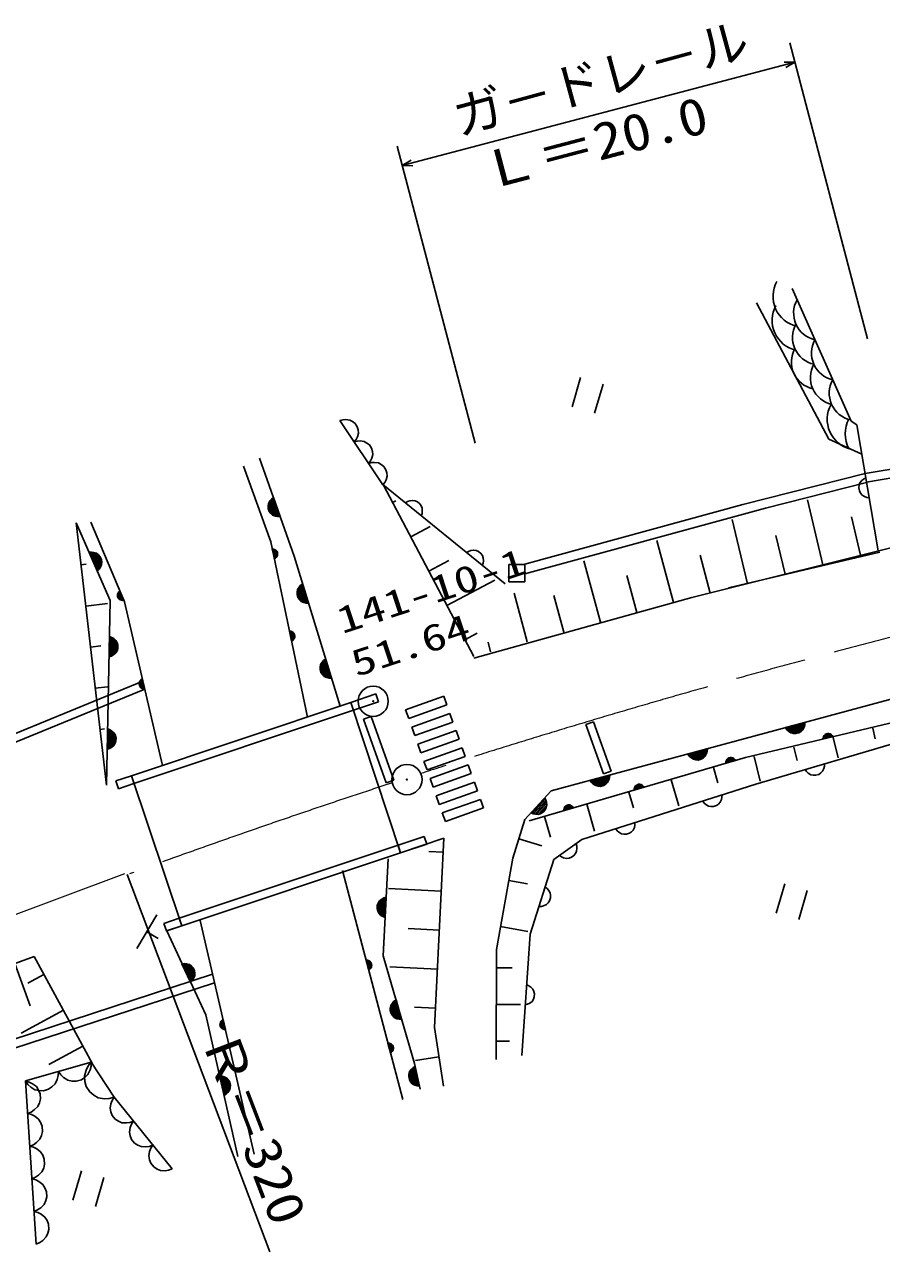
# Model space of a CAD drawing. Units: millimetres, scale not verified. Extents: x 274551 to 914551, y 119061 to 479061.
# Drawn here: x 382431 to 424755, y 371311 to 432065 of the extents above; entities that cross this region are included whole.
import ezdxf
from ezdxf.enums import TextEntityAlignment as Align

# ---------------------------------------------------------------- set-up
doc = ezdxf.new("R2010")
doc.units = ezdxf.units.MM
doc.header["$LTSCALE"] = 1000
doc.linetypes.add('CHAIN', pattern=[18.5, 12, -1.5, 3.5, -1.5])
for name, color, linetype, lineweight in [('M-BGD', 7, 'Continuous', 25), ('M-BMK', 2, 'CHAIN', 13), ('M-STR-STR1', 1, 'Continuous', 25)]:
    doc.layers.add(name, color=color, linetype=linetype, lineweight=lineweight)
doc.layers.add('M-BMK-SRVR', color=3, linetype='Continuous')
doc.styles.add('ＭＳ ゴシック', font='')
doc.styles.get('ＭＳ ゴシック').set_extended_font_data('MS Gothic')

# ---------------------------------------------------------------- blocks, each defined once
blk = doc.blocks.new('BUHIN1')
at = {"color": 7, "linetype": 'Continuous', "lineweight": 25}
for radius in [746, 22.5]:
    blk.add_circle((0, 0), radius, dxfattribs=at)
blk = doc.blocks.new('BUHIN2')
at = {"color": 3, "linetype": 'Continuous', "lineweight": 25}
for radius in [746, 22.5]:
    blk.add_circle((0, 0), radius, dxfattribs=at)
blk = doc.blocks.new('BUHIN57')
at = {"color": 7, "linetype": 'Continuous', "lineweight": 25}
blk.add_lwpolyline([(53, -805), (234, -732), (384, -626), (551, -457), (636, -274), (684, -81), (668, 169), (595, 354), (487, 525), (300, 670), (137, 753), (-53, 805)], dxfattribs=at)
blk = doc.blocks.new('BUHIN58')
at = {"color": 7, "linetype": 'Continuous', "lineweight": 25}
blk.add_lwpolyline([(-813, -234), (-698, -403), (-555, -534), (-345, -667), (-138, -713), (70, -719), (323, -647), (496, -531), (647, -382), (754, -157), (802, 28), (813, 234)], dxfattribs=at)
blk = doc.blocks.new('BUHIN60')
at = {"color": 7, "linetype": 'Continuous', "lineweight": 25}
blk.add_lwpolyline([(-477, 590), (-577, 436), (-635, 272), (-672, 52), (-637, -135), (-570, -309), (-422, -492), (-265, -595), (-90, -668), (133, -678), (303, -653), (477, -590)], dxfattribs=at)
blk = doc.blocks.new('BUHIN62')
at = {"color": 7, "linetype": 'Continuous', "lineweight": 25}
blk.add_lwpolyline([(354, -530), (449, -409), (510, -276), (557, -95), (543, 64), (500, 215), (390, 379), (267, 477), (126, 551), (-59, 577), (-203, 569), (-354, 530)], dxfattribs=at)
blk = doc.blocks.new('BUHIN70')
at = {"color": 7, "linetype": 'Continuous', "lineweight": 25}
for p, q in [((-346, 881), (-763, -560)), ((343, -880), (760, 561))]:
    blk.add_line(p, q, dxfattribs=at)
blk = doc.blocks.new('BUHIN303')
at = {"color": 7, "linetype": 'Continuous', "lineweight": 25}
for p, q in [((-30, 238), (91, -222)), ((118, -202), (3, 233)), ((38, 223), (143, -174)), ((167, -145), (75, 207)), ((113, 186), (190, -107)), ((205, -42), (158, 138))]:
    blk.add_line(p, q, dxfattribs=at)
blk.add_lwpolyline([(-63, 242), (-3, 237), (52, 222), (117, 188), (160, 143), (193, 91), (213, 16), (210, -46), (195, -107), (154, -168), (114, -209), (63, -242)], close=True, dxfattribs=at)
blk = doc.blocks.new('BUHIN307')
at = {"color": 7, "linetype": 'Continuous', "lineweight": 25}
blk.add_lwpolyline([(476, 152), (473, 30), (446, -81), (389, -214), (302, -305), (201, -374), (53, -421), (-69, -424), (-193, -400), (-319, -325), (-406, -250), (-476, -152)], dxfattribs=at)
blk = doc.blocks.new('BUHIN308')
at = {"color": 7, "linetype": 'Continuous', "lineweight": 25}
blk.add_lwpolyline([(480, 141), (474, 19), (444, -91), (384, -223), (295, -312), (192, -379), (43, -422), (-79, -422), (-202, -395), (-326, -317), (-411, -241), (-480, -141)], dxfattribs=at)
blk = doc.blocks.new('BUHIN311')
at = {"color": 7, "linetype": 'Continuous', "lineweight": 25}
for p, q in [((72, 474), (53, -476)), ((116, -452), (134, 447)), ((196, 409), (179, -414)), ((243, -370), (257, 358)), ((318, 296), (307, -309)), ((371, -192), (379, 180))]:
    blk.add_line(p, q, dxfattribs=at)
blk.add_lwpolyline([(10, 500), (124, 458), (220, 398), (328, 299), (386, 188), (421, 69), (418, -86), (379, -202), (316, -311), (205, -407), (106, -465), (-10, -500)], close=True, dxfattribs=at)
blk = doc.blocks.new('BUHIN315')
at = {"color": 7, "linetype": 'Continuous', "lineweight": 25}
blk.add_lwpolyline([(-388, 315), (-285, 379), (-177, 417), (-34, 443), (90, 420), (203, 373), (323, 275), (392, 174), (440, 58), (446, -89), (432, -202), (388, -315)], dxfattribs=at)
blk = doc.blocks.new('BUHIN317')
at = {"color": 7, "linetype": 'Continuous', "lineweight": 25}
for p, q in [((475, 63), (-442, -184)), ((-402, -238), (467, -3)), ((447, -74), (-347, -288)), ((-287, -336), (415, -147)), ((373, -223), (-211, -381)), ((-81, -410), (279, -313))]:
    blk.add_line(p, q, dxfattribs=at)
blk.add_lwpolyline([(483, 130), (474, 9), (444, -100), (378, -232), (288, -318), (184, -385), (35, -426), (-89, -420), (-210, -391), (-333, -310), (-417, -232), (-483, -130)], close=True, dxfattribs=at)
blk = doc.blocks.new('BUHIN319')
at = {"color": 7, "linetype": 'Continuous', "lineweight": 25}
for p, q in [((-237, -37), (219, 97)), ((198, 123), (-233, -3)), ((-224, 32), (170, 148)), ((140, 171), (-209, 69)), ((-189, 108), (101, 192)), ((36, 206), (-143, 154))]:
    blk.add_line(p, q, dxfattribs=at)
blk.add_lwpolyline([(-240, -70), (-237, -9), (-223, 45), (-192, 112), (-147, 156), (-96, 191), (-22, 212), (40, 211), (101, 198), (163, 158), (206, 120), (240, 70)], close=True, dxfattribs=at)
blk = doc.blocks.new('BUHIN320')
at = {"color": 7, "linetype": 'Continuous', "lineweight": 25}
for p, q in [((-238, -25), (224, 85)), ((204, 113), (-233, 9)), ((-222, 43), (178, 139)), ((149, 164), (-205, 80)), ((-183, 117), (111, 187)), ((47, 204), (-135, 161))]:
    blk.add_line(p, q, dxfattribs=at)
blk.add_lwpolyline([(-243, -58), (-237, 3), (-220, 57), (-186, 122), (-139, 163), (-86, 195), (-11, 213), (51, 209), (111, 192), (171, 150), (212, 110), (243, 58)], close=True, dxfattribs=at)
blk = doc.blocks.new('BUHIN338')
at = {"color": 7, "linetype": 'Continuous', "lineweight": 25}
for p, q in [((-413, 67), (-303, -289)), ((-210, -381), (-388, 197)), ((-346, 276), (-133, -420)), ((-58, -449), (-300, 337)), ((-252, 394), (13, -467)), ((80, -472), (-199, 436))]:
    blk.add_line(p, q, dxfattribs=at)
blk.add_lwpolyline([(147, -478), (25, -473), (-85, -447), (-219, -386), (-308, -299), (-379, -197), (-424, -49), (-423, 74), (-398, 197), (-321, 322), (-246, 408), (-147, 478)], close=True, dxfattribs=at)
blk = doc.blocks.new('BUHIN339')
at = {"color": 7, "linetype": 'Continuous', "lineweight": 25}
for p, q in [((-18, 239), (79, -226)), ((107, -207), (15, 233)), ((49, 221), (134, -181)), ((160, -153), (85, 203)), ((122, 180), (184, -116)), ((203, -52), (164, 130))]:
    blk.add_line(p, q, dxfattribs=at)
blk.add_lwpolyline([(-51, 245), (9, 237), (63, 219), (126, 182), (167, 135), (198, 81), (213, 5), (207, -56), (189, -116), (145, -175), (104, -215), (51, -245)], close=True, dxfattribs=at)

msp = doc.modelspace()

# ---------------------------------------------------------------- linework, layer by layer
at = {"layer": 'M-BGD'}
for p, q in [((420225, 431174), (424074, 416547)), ((401087, 425103), (420479, 430207)), ((404690, 411412), (400832, 426070)), ((420345, 419037), (423255, 412497)), ((422164, 411599), (418579, 418328)), ((400133, 409345), (398011, 412524)), ((423255, 412497), (423544, 412303)), ((423544, 412303), (424587, 406087)), ((423787, 410856), (422164, 411599)), ((394593, 406534), (393237, 410272)), ((394028, 410664), (395745, 405833)), ((423947, 409904), (426524, 410339)), ((417902, 408369), (423947, 409905)), ((424018, 409478), (426608, 409915)), ((406162, 404460), (400119, 409365)), ((404618, 400880), (400164, 409329)), ((424021, 409463), (419030, 408195)), ((394471, 408297), (394596, 407946)), ((394693, 407859), (394490, 408429)), ((394528, 408509), (394772, 407823)), ((394848, 407797), (394572, 408572)), ((394618, 408631), (394919, 407783)), ((394986, 407780), (394668, 408675)), ((400610, 408482), (400764, 408563)), ((407146, 405439), (417902, 408369)), ((421860, 405403), (421106, 408606)), ((407144, 404957), (419030, 408195)), ((423722, 405870), (423277, 407765)), ((386484, 394516), (384973, 407476)), ((386662, 403641), (384973, 407476)), ((385701, 407499), (387360, 403578)), ((401504, 406787), (402462, 407292)), ((418134, 404468), (417390, 407634)), ((396409, 397886), (394593, 406534)), ((414486, 403534), (413662, 406599)), ((415387, 403779), (427023, 406698)), ((419997, 404935), (419547, 406851)), ((385683, 406019), (386066, 405149)), ((386113, 405197), (385750, 406021)), ((385823, 406012), (386154, 405259)), ((386193, 405325), (385900, 405991)), ((385981, 405961), (386225, 405408)), ((386235, 405540), (386085, 405881)), ((416297, 404007), (415796, 405868)), ((424673, 406020), (417196, 404263)), ((385216, 405396), (385476, 405426)), ((395745, 405833), (398019, 398424)), ((402397, 405093), (403393, 405618)), ((406355, 404563), (406357, 405409)), ((406357, 405409), (407146, 405407)), ((407146, 405407), (407143, 404561)), ((410873, 402562), (410057, 405598)), ((403291, 403398), (405653, 404644)), ((412680, 403048), (412188, 404878)), ((387227, 403653), (387066, 404031)), ((387087, 404062), (387263, 403647)), ((387296, 403648), (387111, 404086)), ((407143, 404561), (406355, 404563)), ((385452, 403366), (386531, 403492)), ((386484, 394516), (386662, 403641)), ((387024, 403891), (387096, 403720)), ((387148, 403679), (387030, 403957)), ((387046, 403998), (387188, 403663)), ((387360, 403578), (389236, 395491)), ((404624, 400799), (415387, 403779)), ((407260, 401590), (406612, 404001)), ((409067, 402076), (408579, 403889)), ((404184, 401703), (404785, 402020)), ((385689, 401336), (386190, 401394)), ((405453, 401104), (405327, 401573)), ((388271, 399649), (377391, 395194)), ((388363, 399255), (377549, 394827)), ((385925, 399306), (386519, 399375)), ((388098, 399567), (388140, 399385)), ((388183, 399336), (388115, 399631)), ((388138, 399668), (388221, 399314)), ((388257, 399297), (388164, 399697)), ((388190, 399724), (388291, 399285)), ((388325, 399280), (388217, 399743)), ((408441, 394238), (427731, 399444)), ((398549, 398601), (399774, 399025)), ((398549, 398601), (399774, 399025)), ((399908, 398633), (398676, 398221)), ((399774, 399025), (399908, 398633)), ((401254, 398239), (403139, 398909)), ((403139, 398909), (403290, 398485)), ((401405, 397815), (401254, 398239)), ((401405, 397815), (403290, 398485)), ((403440, 398061), (401556, 397391)), ((403440, 398061), (403591, 397637)), ((428900, 398477), (418035, 395889)), ((418555, 394578), (430209, 398005)), ((399179, 397776), (399556, 397910)), ((399179, 397776), (400295, 394633)), ((400672, 394767), (399556, 397910)), ((401707, 396967), (401556, 397391)), ((401707, 396967), (403591, 397637)), ((410151, 397522), (410528, 397656)), ((410151, 397522), (411024, 395080)), ((411400, 395214), (410528, 397656)), ((424326, 397341), (424454, 396811)), ((386162, 397276), (386373, 397301)), ((403742, 397213), (401858, 396543)), ((402008, 396119), (403893, 396790)), ((403742, 397213), (403893, 396790)), ((422376, 396871), (422616, 395877)), ((402008, 396119), (401858, 396543)), ((404044, 396366), (402159, 395695)), ((404044, 396366), (404194, 395942)), ((420426, 396401), (420586, 395738)), ((402310, 395271), (402159, 395695)), ((402310, 395271), (404194, 395942)), ((404345, 395518), (402461, 394847)), ((404345, 395518), (404496, 395094)), ((418035, 395889), (407362, 392767)), ((418476, 395932), (418769, 394716)), ((386944, 394736), (387708, 394980)), ((386944, 394736), (387708, 394980)), ((402612, 394423), (404496, 395094)), ((411400, 395214), (411035, 395083)), ((416458, 395394), (416678, 394635)), ((386944, 394736), (387075, 394347)), ((387834, 394601), (387075, 394347)), ((400672, 394767), (400295, 394633)), ((402612, 394423), (402461, 394847)), ((404647, 394670), (402762, 393999)), ((404647, 394670), (404798, 394246)), ((409957, 391834), (418555, 394578)), ((414372, 394789), (414746, 393501)), ((402913, 393575), (402762, 393999)), ((402913, 393575), (404798, 394246)), ((404948, 393822), (403064, 393151)), ((404948, 393822), (405099, 393398)), ((407131, 392808), (408441, 394238)), ((408153, 393831), (407511, 393131)), ((407574, 393107), (408182, 393770)), ((408203, 393701), (407647, 393094)), ((412286, 394184), (412514, 393398)), ((403215, 392727), (403064, 393151)), ((403215, 392727), (405099, 393398)), ((407724, 393085), (408215, 393621)), ((408221, 393535), (407812, 393089)), ((407937, 393133), (408189, 393408)), ((410200, 393579), (410587, 392246)), ((407135, 392822), (406552, 390921)), ((408114, 392974), (408412, 391948)), ((400879, 391560), (402171, 391991)), ((401005, 391181), (403147, 391906)), ((402298, 391618), (402171, 391991)), ((403147, 391906), (402674, 382553)), ((406844, 391871), (407977, 391524)), ((400879, 391560), (401005, 391181)), ((401005, 391181), (402298, 391618)), ((408571, 390858), (409957, 391834)), ((400390, 390880), (400147, 386095)), ((403112, 391217), (402398, 391253)), ((405740, 386408), (406552, 390921)), ((407408, 387171), (408571, 390858)), ((387501, 390116), (394539, 371494)), ((401108, 379002), (398140, 390309)), ((406354, 389822), (407272, 389657)), ((400037, 388865), (400000, 388138)), ((400060, 388085), (400102, 388907)), ((400167, 388943), (400121, 388044)), ((400182, 388016), (400230, 388965)), ((403015, 389292), (400410, 389424)), ((399903, 388691), (399885, 388319)), ((399941, 388201), (399972, 388805)), ((387983, 386456), (388968, 388125)), ((389311, 387701), (390072, 387955)), ((389311, 387701), (389438, 387324)), ((390198, 387576), (390072, 387955)), ((391100, 387849), (393779, 376312)), ((388476, 387290), (389037, 386959)), ((390198, 387576), (389438, 387324)), ((389449, 387328), (390198, 387576)), ((391376, 383179), (389449, 387328)), ((402918, 387366), (401381, 387444)), ((405945, 387546), (407287, 387304)), ((406988, 381176), (407408, 387171)), ((405725, 380988), (405740, 386408)), ((367443, 380400), (382909, 386066)), ((382909, 386066), (385788, 380761)), ((400147, 386095), (401689, 380787)), ((381815, 381956), (391718, 385189)), ((381942, 385712), (382703, 383635)), ((390269, 385710), (390669, 384849)), ((390715, 384898), (390336, 385714)), ((390409, 385706), (390755, 384960)), ((390793, 385028), (390486, 385687)), ((390568, 385659), (390823, 385111)), ((390830, 385244), (390673, 385581)), ((402820, 385441), (400477, 385560)), ((405737, 385504), (406523, 385502)), ((381837, 381502), (391817, 384760)), ((383389, 385182), (382588, 384747)), ((384348, 383414), (382260, 382280)), ((400506, 383514), (400610, 383157)), ((400702, 383064), (400533, 383645)), ((400576, 383722), (400779, 383023)), ((400853, 382993), (400623, 383783)), ((400672, 383839), (400923, 382974)), ((400990, 382968), (400725, 383880)), ((402723, 383516), (401696, 383568)), ((405732, 383698), (406929, 383695)), ((392971, 376199), (391376, 383179)), ((392177, 382521), (392108, 382816)), ((392132, 382853), (392214, 382499)), ((392250, 382481), (392157, 382882)), ((392183, 382909), (392285, 382470)), ((392318, 382465), (392211, 382928)), ((392091, 382751), (392133, 382570)), ((402674, 382553), (403127, 379669)), ((385308, 381645), (383632, 380736)), ((405728, 381892), (406378, 381890)), ((402901, 381111), (401741, 380929)), ((382474, 379921), (385726, 380857)), ((385726, 380857), (386855, 379116)), ((401593, 379789), (401460, 380379)), ((401508, 380454), (401667, 379744)), ((401739, 379709), (401559, 380512)), ((401611, 380564), (401808, 379686)), ((401874, 379675), (401666, 380602)), ((401689, 380787), (401974, 379518)), ((383000, 371872), (382474, 379921)), ((392129, 380166), (392340, 379240)), ((392396, 379278), (392195, 380155)), ((392264, 380133), (392448, 379331)), ((392499, 379389), (392336, 380098)), ((392411, 380053), (392546, 379463)), ((392580, 379592), (392497, 379955)), ((401425, 380251), (401507, 379888)), ((386855, 379116), (389716, 375576))]:
    msp.add_line(p, q, dxfattribs=at)
for points in [[(419959, 430218), (420479, 430207), (420032, 429942)], [(401607, 425092), (401087, 425103), (401534, 425368)], [(424148, 408702), (424028, 408722), (423922, 408765), (423798, 408841), (423721, 408939), (423667, 409049), (423641, 409202), (423656, 409324), (423697, 409442), (423790, 409557), (423876, 409632), (423983, 409688)], [(409673, 391634), (409706, 391517), (409713, 391402), (409699, 391258), (409644, 391145), (409568, 391049), (409441, 390960), (409325, 390921), (409200, 390906), (409057, 390940), (408952, 390985), (408855, 391058)], [(408140, 389491), (408237, 389418), (408312, 389332), (408389, 389208), (408413, 389085), (408411, 388963), (408364, 388815), (408295, 388713), (408205, 388626), (408071, 388567), (407960, 388539), (407839, 388537)], [(407233, 384672), (407345, 384625), (407438, 384558), (407541, 384455), (407593, 384342), (407620, 384222), (407609, 384067), (407566, 383952), (407498, 383847), (407382, 383757), (407280, 383704), (407163, 383675)], [(385726, 380857), (385568, 380662), (385466, 380447), (385384, 380154), (385404, 379894), (385471, 379647), (385646, 379378), (385844, 379215), (386073, 379092), (386375, 379046), (386609, 379056), (386855, 379116)]]:
    msp.add_lwpolyline(points, dxfattribs=at)
for points in [[(395054, 407777), (394932, 407777), (394821, 407798), (394684, 407853), (394591, 407937), (394516, 408035), (394464, 408181), (394460, 408304), (394480, 408428), (394551, 408557), (394623, 408646), (394719, 408720)], [(385616, 406016), (385737, 406026), (385850, 406013), (385990, 405968), (386089, 405891), (386170, 405799), (386233, 405657), (386246, 405534), (386235, 405409), (386174, 405276), (386109, 405182), (386019, 405101)], [(387330, 403649), (387269, 403645), (387213, 403652), (387144, 403676), (387094, 403715), (387054, 403761), (387024, 403833), (387018, 403894), (387025, 403957), (387056, 404023), (387090, 404070), (387135, 404109)], [(388358, 399275), (388297, 399282), (388243, 399299), (388179, 399334), (388137, 399381), (388106, 399434), (388088, 399509), (388093, 399571), (388110, 399631), (388153, 399691), (388193, 399731), (388245, 399762)], [(408124, 393892), (408181, 393785), (408214, 393676), (408230, 393530), (408200, 393408), (408148, 393297), (408043, 393182), (407936, 393121), (407818, 393080), (407671, 393083), (407558, 393104), (407448, 393154)], [(400243, 387988), (400130, 388034), (400036, 388096), (399931, 388199), (399877, 388312), (399845, 388431), (399853, 388586), (399897, 388702), (399962, 388809), (400077, 388900), (400177, 388955), (400294, 388987)], [(390202, 385707), (390323, 385719), (390435, 385708), (390576, 385666), (390677, 385591), (390761, 385501), (390826, 385360), (390841, 385238), (390833, 385113), (390775, 384978), (390711, 384882), (390623, 384800)], [(401057, 382961), (400936, 382967), (400826, 382995), (400693, 383058), (400605, 383147), (400536, 383250), (400493, 383398), (400496, 383522), (400523, 383644), (400602, 383768), (400678, 383853), (400778, 383921)], [(392351, 382460), (392291, 382467), (392237, 382484), (392172, 382519), (392131, 382565), (392099, 382618), (392081, 382694), (392086, 382755), (392103, 382816), (392146, 382876), (392186, 382916), (392238, 382947)], [(401941, 379665), (401820, 379679), (401712, 379713), (401584, 379784), (401501, 379879), (401439, 379985), (401405, 380136), (401415, 380259), (401450, 380380), (401536, 380499), (401618, 380579), (401722, 380641)], [(392062, 380176), (392183, 380163), (392291, 380128), (392420, 380058), (392503, 379964), (392566, 379858), (392600, 379707), (392590, 379584), (392556, 379463), (392470, 379344), (392389, 379263), (392285, 379201)]]:
    msp.add_lwpolyline(points, close=True, dxfattribs=at)
for centre, radius, end in [((420911, 418648), 1510, 257.12061), ((420866, 417464), 1510, 257.12061), ((421772, 417826), 1353, 257.12061), ((421717, 416617), 1353, 257.12061), ((422652, 415849), 1353, 257.12061), ((421663, 415409), 1353, 257.12061), ((422598, 414640), 1353, 257.12061), ((423532, 413871), 1353, 257.12061), ((423586, 412580), 1510, 257.12061), ((424473, 411860), 1510, 208.69165)]:
    msp.add_arc(centre, radius, 150.86035, end, dxfattribs=at)
at = {"layer": 'M-BMK'}
msp.add_line((326397, 367376), (387388, 390159), dxfattribs=at)
for start, end in [(103.12476, 107.88931), (108.10309, 110.06894)]:
    msp.add_arc((524962, 14182), 400266, start, end, dxfattribs=at)
at = {"layer": 'M-STR-STR1'}
for p, q in [((387708, 394980), (398549, 398601)), ((398549, 398601), (401005, 391181)), ((398549, 398601), (401005, 391181)), ((387834, 394601), (398676, 398221)), ((387834, 394601), (398676, 398221)), ((387708, 394980), (390198, 387576)), ((387708, 394980), (390198, 387576)), ((400879, 391560), (390072, 387955)), ((390072, 387955), (400879, 391560)), ((390198, 387576), (401005, 391181))]:
    msp.add_line(p, q, dxfattribs=at)

# ---------------------------------------------------------------- block references
at = {"layer": 'M-BGD'}
for name, p in [('BUHIN70', (410243, 413760)), ('BUHIN62', (398365, 411994)), ('BUHIN62', (399072, 410935)), ('BUHIN62', (399779, 409875)), ('BUHIN315', (401630, 408139)), ('BUHIN339', (394718, 405937)), ('BUHIN315', (404651, 405686)), ('BUHIN338', (396313, 403980)), ('BUHIN311', (386617, 401360)), ('BUHIN339', (395570, 401882)), ('BUHIN338', (397450, 400276)), ('BUHIN1', (399651, 398665)), ('BUHIN317', (420497, 397492)), ('BUHIN311', (386528, 396797)), ('BUHIN320', (422112, 396860)), ('BUHIN317', (415675, 396190)), ('BUHIN1', (401320, 394799)), ('BUHIN319', (417309, 395677)), ('BUHIN308', (421468, 395435)), ('BUHIN317', (410852, 394889)), ('BUHIN319', (412785, 394353)), ('BUHIN307', (416405, 393892)), ('BUHIN319', (409301, 393334)), ('BUHIN307', (412106, 392520)), ('BUHIN70', (420326, 388768)), ('BUHIN303', (399365, 385642)), ('BUHIN303', (400439, 381551)), ('BUHIN58', (383287, 380155)), ('BUHIN58', (384913, 380623)), ('BUHIN57', (382527, 379116)), ('BUHIN60', (387332, 378526)), ('BUHIN57', (382632, 377507)), ('BUHIN60', (388286, 377346)), ('BUHIN57', (382737, 375897)), ('BUHIN60', (389239, 376166)), ('BUHIN70', (385583, 374596)), ('BUHIN57', (382842, 374287)), ('BUHIN57', (382947, 372677))]:
    msp.add_blockref(name, p, dxfattribs=at)
at = {"layer": 'M-BMK-SRVR'}
msp.add_blockref('BUHIN2', (399651, 398665), dxfattribs=at)

# ---------------------------------------------------------------- texts
at = {"layer": 'M-BGD', "style": 'ＭＳ ゴシック'}
msp.add_text('ガ－ドレ－ル', height=1833, rotation=15.2, dxfattribs=at).set_placement((404029, 426043), align=Align.BOTTOM_LEFT)
at = {"layer": 'M-BGD', "style": 'ＭＳ ゴシック', "width": 1.15}
for s, rotation, p in [('Ｌ＝20.0', 14.7, (405378, 423344)), ('Ｒ＝320', 291, (390589, 381830))]:
    msp.add_text(s, height=1833, rotation=rotation, dxfattribs=at).set_placement(p, align=Align.BOTTOM_LEFT)
at = {"layer": 'M-BMK-SRVR', "style": 'ＭＳ ゴシック', "width": 1.35}
for s, rotation, p in [('141-10-1', 18.2, (398237, 401600)), ('51.64', 18.3, (398943, 399480))]:
    msp.add_text(s, height=1320, rotation=rotation, dxfattribs=at).set_placement(p, align=Align.BOTTOM_LEFT)

doc.saveas('drawing.dxf')
